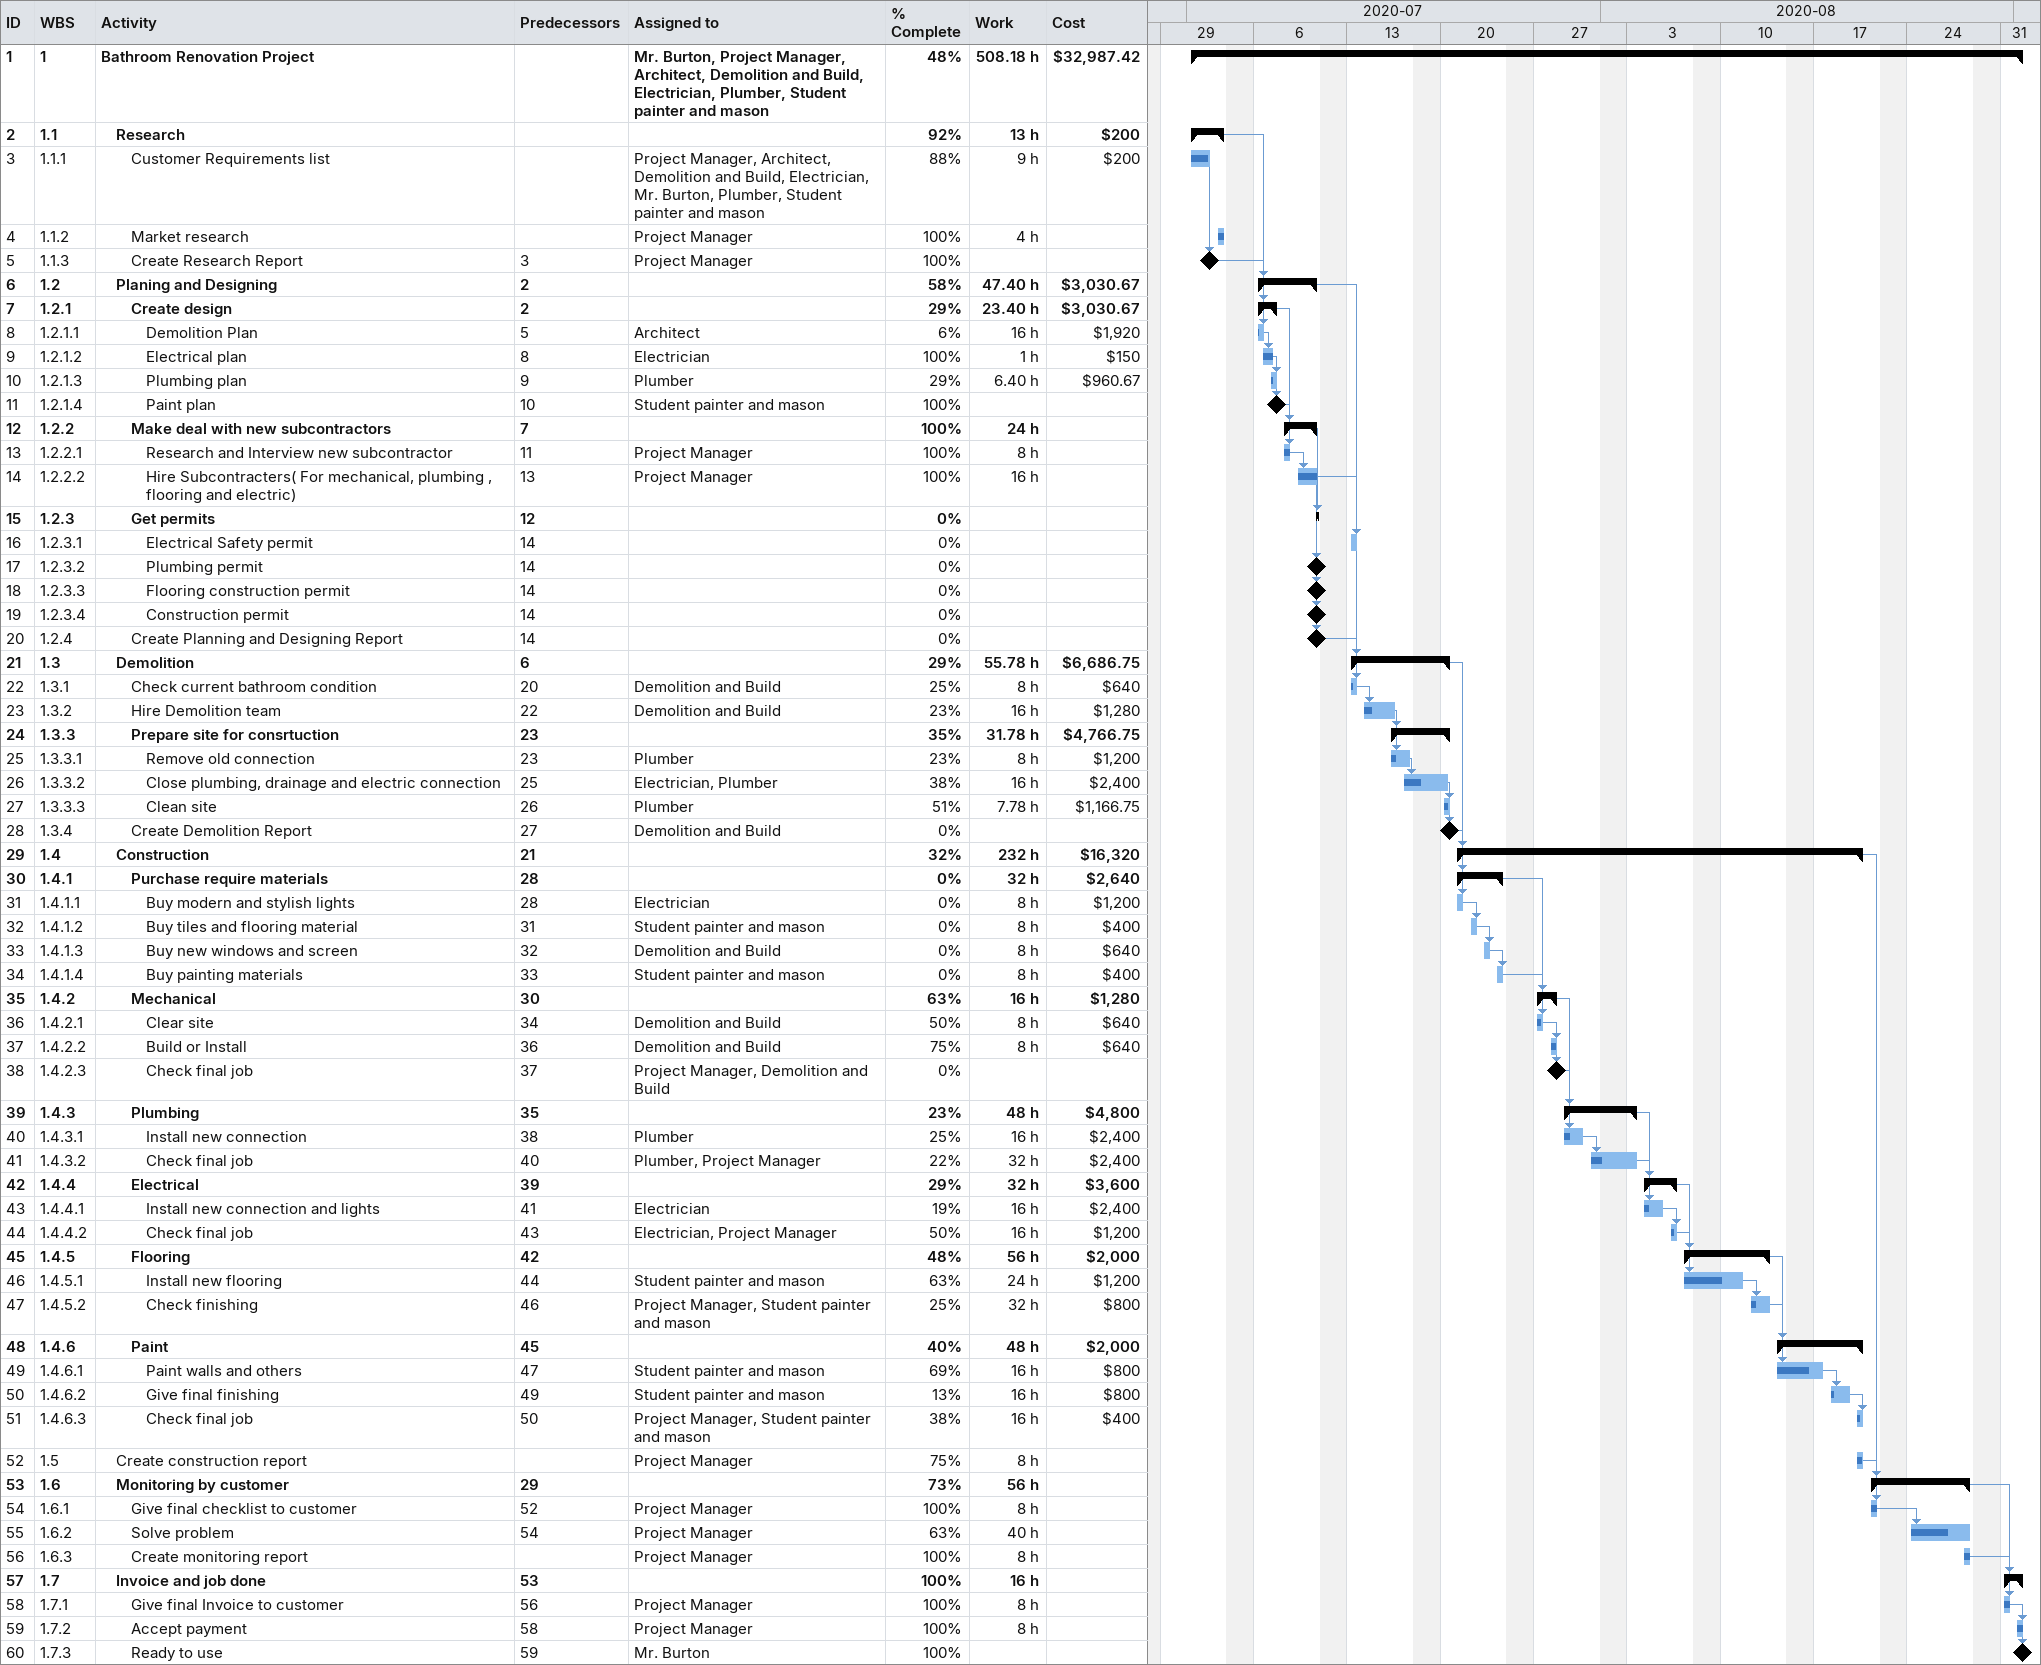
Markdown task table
| ID | WBS | Task | Start | Finish | Predecessors | Resources | % complete | Work (h) | Cost ($) |
|---|---|---|---|---|---|---|---|---|---|
| 1 | 1 | **Bathroom Renovation Project** | 2020-07-01 | 2020-09-01 |  | Mr. Burton, Project Manager, Architect, Demolition and Build, Electrician, Plumber, Student painter and mason | 48 | 508.18 | 32987.42 |
| 2 | 1.1 | **Research** | 2020-07-01 | 2020-07-03 |  |  | 92 | 13 | 200 |
| 3 | 1.1.1 | Customer Requirements list | 2020-07-01 | 2020-07-02 |  | Project Manager, Architect, Demolition and Build, Electrician, Mr. Burton, Plumber, Student painter and mason | 88 | 9 | 200 |
| 4 | 1.1.2 | Market research | 2020-07-03 | 2020-07-03 |  | Project Manager | 100 | 4 |  |
| 5 | 1.1.3 | Create Research Report (milestone) | 2020-07-02 | 2020-07-02 | 3 | Project Manager | 100 |  |  |
| 6 | 1.2 | **Planing and Designing** | 2020-07-06 | 2020-07-10 | 2 |  | 58 | 47.40 | 3030.67 |
| 7 | 1.2.1 | **Create design** | 2020-07-06 | 2020-07-07 | 2 |  | 29 | 23.40 | 3030.67 |
| 8 | 1.2.1.1 | Demolition Plan | 2020-07-06 | 2020-07-06 | 5 | Architect | 6 | 16 | 1920 |
| 9 | 1.2.1.2 | Electrical plan | 2020-07-06 | 2020-07-07 | 8 | Electrician | 100 | 1 | 150 |
| 10 | 1.2.1.3 | Plumbing plan | 2020-07-07 | 2020-07-07 | 9 | Plumber | 29 | 6.40 | 960.67 |
| 11 | 1.2.1.4 | Paint plan (milestone) | 2020-07-07 | 2020-07-07 | 10 | Student painter and mason | 100 |  |  |
| 12 | 1.2.2 | **Make deal with new subcontractors** | 2020-07-08 | 2020-07-10 | 7 |  | 100 | 24 |  |
| 13 | 1.2.2.1 | Research and Interview new subcontractor | 2020-07-08 | 2020-07-08 | 11 | Project Manager | 100 | 8 |  |
| 14 | 1.2.2.2 | Hire Subcontracters( For mechanical, plumbing , flooring and electric) | 2020-07-09 | 2020-07-10 | 13 | Project Manager | 100 | 16 |  |
| 15 | 1.2.3 | **Get permits** | 2020-07-10 | 2020-07-10 | 12 |  | 0 |  |  |
| 16 | 1.2.3.1 | Electrical Safety permit | 2020-07-13 | 2020-07-13 | 14 |  | 0 |  |  |
| 17 | 1.2.3.2 | Plumbing permit (milestone) | 2020-07-10 | 2020-07-10 | 14 |  | 0 |  |  |
| 18 | 1.2.3.3 | Flooring construction permit (milestone) | 2020-07-10 | 2020-07-10 | 14 |  | 0 |  |  |
| 19 | 1.2.3.4 | Construction permit (milestone) | 2020-07-10 | 2020-07-10 | 14 |  | 0 |  |  |
| 20 | 1.2.4 | Create Planning and Designing Report (milestone) | 2020-07-10 | 2020-07-10 | 14 |  | 0 |  |  |
| 21 | 1.3 | **Demolition** | 2020-07-13 | 2020-07-20 | 6 |  | 29 | 55.78 | 6686.75 |
| 22 | 1.3.1 | Check current bathroom condition | 2020-07-13 | 2020-07-13 | 20 | Demolition and Build | 25 | 8 | 640 |
| 23 | 1.3.2 | Hire Demolition team | 2020-07-14 | 2020-07-16 | 22 | Demolition and Build | 23 | 16 | 1280 |
| 24 | 1.3.3 | **Prepare site for consrtuction** | 2020-07-16 | 2020-07-20 | 23 |  | 35 | 31.78 | 4766.75 |
| 25 | 1.3.3.1 | Remove old connection | 2020-07-16 | 2020-07-17 | 23 | Plumber | 23 | 8 | 1200 |
| 26 | 1.3.3.2 | Close plumbing, drainage and electric connection | 2020-07-17 | 2020-07-20 | 25 | Electrician, Plumber | 38 | 16 | 2400 |
| 27 | 1.3.3.3 | Clean site | 2020-07-20 | 2020-07-20 | 26 | Plumber | 51 | 7.78 | 1166.75 |
| 28 | 1.3.4 | Create Demolition Report (milestone) | 2020-07-20 | 2020-07-20 | 27 | Demolition and Build | 0 |  |  |
| 29 | 1.4 | **Construction** | 2020-07-21 | 2020-08-20 | 21 |  | 32 | 232 | 16320 |
| 30 | 1.4.1 | **Purchase require materials** | 2020-07-21 | 2020-07-24 | 28 |  | 0 | 32 | 2640 |
| 31 | 1.4.1.1 | Buy modern and stylish lights | 2020-07-21 | 2020-07-21 | 28 | Electrician | 0 | 8 | 1200 |
| 32 | 1.4.1.2 | Buy tiles and flooring material | 2020-07-22 | 2020-07-22 | 31 | Student painter and mason | 0 | 8 | 400 |
| 33 | 1.4.1.3 | Buy new windows and screen | 2020-07-23 | 2020-07-23 | 32 | Demolition and Build | 0 | 8 | 640 |
| 34 | 1.4.1.4 | Buy painting materials | 2020-07-24 | 2020-07-24 | 33 | Student painter and mason | 0 | 8 | 400 |
| 35 | 1.4.2 | **Mechanical** | 2020-07-27 | 2020-07-28 | 30 |  | 63 | 16 | 1280 |
| 36 | 1.4.2.1 | Clear site | 2020-07-27 | 2020-07-27 | 34 | Demolition and Build | 50 | 8 | 640 |
| 37 | 1.4.2.2 | Build or Install | 2020-07-28 | 2020-07-28 | 36 | Demolition and Build | 75 | 8 | 640 |
| 38 | 1.4.2.3 | Check final job (milestone) | 2020-07-28 | 2020-07-28 | 37 | Project Manager, Demolition and Build | 0 |  |  |
| 39 | 1.4.3 | **Plumbing** | 2020-07-29 | 2020-08-03 | 35 |  | 23 | 48 | 4800 |
| 40 | 1.4.3.1 | Install new connection | 2020-07-29 | 2020-07-30 | 38 | Plumber | 25 | 16 | 2400 |
| 41 | 1.4.3.2 | Check final job | 2020-07-31 | 2020-08-03 | 40 | Plumber, Project Manager | 22 | 32 | 2400 |
| 42 | 1.4.4 | **Electrical** | 2020-08-04 | 2020-08-06 | 39 |  | 29 | 32 | 3600 |
| 43 | 1.4.4.1 | Install new connection and lights | 2020-08-04 | 2020-08-05 | 41 | Electrician | 19 | 16 | 2400 |
| 44 | 1.4.4.2 | Check final job | 2020-08-06 | 2020-08-06 | 43 | Electrician, Project Manager | 50 | 16 | 1200 |
| 45 | 1.4.5 | **Flooring** | 2020-08-07 | 2020-08-13 | 42 |  | 48 | 56 | 2000 |
| 46 | 1.4.5.1 | Install new flooring | 2020-08-07 | 2020-08-11 | 44 | Student painter and mason | 63 | 24 | 1200 |
| 47 | 1.4.5.2 | Check finishing | 2020-08-12 | 2020-08-13 | 46 | Project Manager, Student painter and mason | 25 | 32 | 800 |
| 48 | 1.4.6 | **Paint** | 2020-08-14 | 2020-08-20 | 45 |  | 40 | 48 | 2000 |
| 49 | 1.4.6.1 | Paint walls and others | 2020-08-14 | 2020-08-17 | 47 | Student painter and mason | 69 | 16 | 800 |
| 50 | 1.4.6.2 | Give final finishing | 2020-08-18 | 2020-08-19 | 49 | Student painter and mason | 13 | 16 | 800 |
| 51 | 1.4.6.3 | Check final job | 2020-08-20 | 2020-08-20 | 50 | Project Manager, Student painter and mason | 38 | 16 | 400 |
| 52 | 1.5 | Create construction report | 2020-08-20 | 2020-08-20 |  | Project Manager | 75 | 8 |  |
| 53 | 1.6 | **Monitoring by customer** | 2020-08-21 | 2020-08-28 | 29 |  | 73 | 56 |  |
| 54 | 1.6.1 | Give final checklist to customer | 2020-08-21 | 2020-08-21 | 52 | Project Manager | 100 | 8 |  |
| 55 | 1.6.2 | Solve problem | 2020-08-24 | 2020-08-28 | 54 | Project Manager | 63 | 40 |  |
| 56 | 1.6.3 | Create monitoring report | 2020-08-28 | 2020-08-28 |  | Project Manager | 100 | 8 |  |
| 57 | 1.7 | **Invoice and job done** | 2020-08-31 | 2020-09-01 | 53 |  | 100 | 16 |  |
| 58 | 1.7.1 | Give final Invoice to customer | 2020-08-31 | 2020-08-31 | 56 | Project Manager | 100 | 8 |  |
| 59 | 1.7.2 | Accept payment | 2020-09-01 | 2020-09-01 | 58 | Project Manager | 100 | 8 |  |
| 60 | 1.7.3 | Ready to use (milestone) | 2020-09-01 | 2020-09-01 | 59 | Mr. Burton | 100 |  |  |
